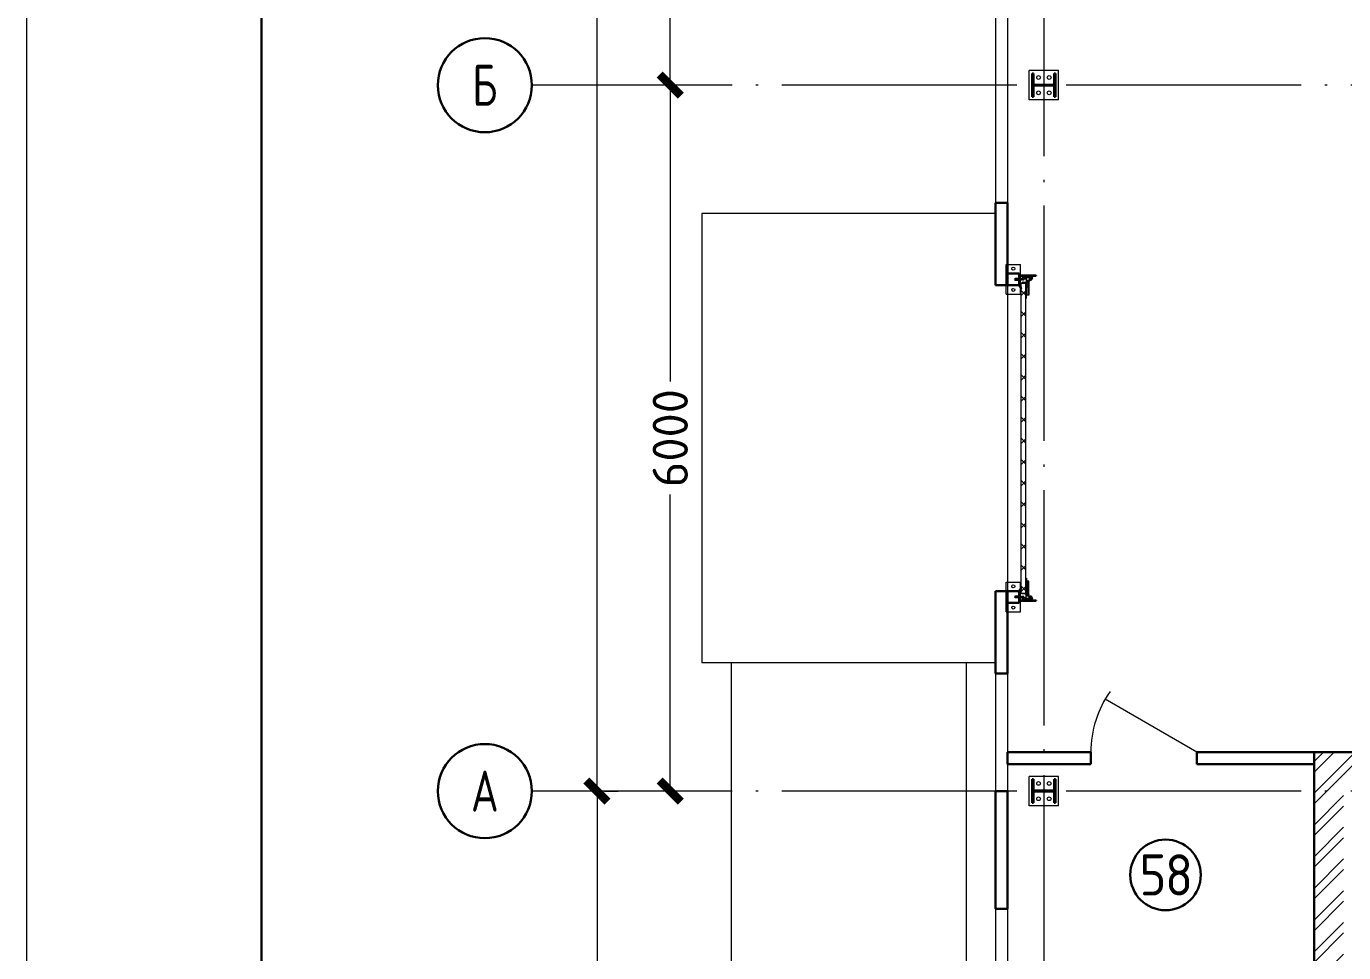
# Model space of a CAD drawing. Extents: x -965262 to 1142518, y -357520 to 71675.
# Drawn here: x -78132 to -66927, y -224525 to -216652 of the extents above; entities that cross this region are included whole.
import ezdxf

# ---------------------------------------------------------------- set-up
doc = ezdxf.new("R2010")
doc.units = 0
doc.header["$LTSCALE"] = 10
doc.linetypes.add('DOTE', pattern=[2.42, 2, -0.2, 0.02, -0.2])
doc.layers.get('0').update_dxf_attribs({"linetype": 'CONTINUOUS', "lineweight": 30})
doc.layers.get('Defpoints').update_dxf_attribs({"linetype": 'CONTINUOUS'})
doc.layers.add('DOTE', color=7, linetype='DOTE', lineweight=9)
doc.styles.add('GOST 2.304', font='isocpeur.ttf', dxfattribs={"width": 0.75, "height": 250})
doc.styles.add('GOST-2.304_Type-B', font='isocpeur.ttf', dxfattribs={"width": 0.9})
doc.styles.get("Standard").update_dxf_attribs({"font": 'isocpeur.ttf', "height": 300})
doc.dimstyles.get("Standard").update_dxf_attribs({"dimscale": 100, "dimtxt": 300, "dimasz": 1.8, "dimexe": 1.8, "dimexo": 0.625, "dimgap": 0.9, "dimtad": 0, "dimdec": 0, "dimzin": 0, "dimdsep": 46, "dimtxsty": 'Standard', "dimblk": 'ARCHTICK', "dimcen": 0.9, "dimclrd": 256, "dimclre": 256, "dimclrt": 256, "dimadec": 0, "dimazin": 0, "dimtfac": 1, "dimtdec": 0, "dimtofl": 0, "dimtmove": 0, "dimatfit": 3, "dimfxl": 1, "dimtolj": 1, "dimtzin": 0, "dimlwd": 15, "dimlwe": 15, "dimarcsym": 0})

# ---------------------------------------------------------------- blocks, each defined once
blk = doc.blocks.new('EC3')
at = {"lineweight": 15}
for p, q in [((67649, 6194), (67649, 4528)), ((68449, 6194), (67649, 6194)), ((68449, 6194), (68449, 4528)), ((68449, 4528), (67649, 4528))]:
    blk.add_line(p, q, dxfattribs=at)
for p, q in [((68382, 5694), (67715, 5694)), ((67715, 5694), (67715, 5028)), ((68382, 5694), (68382, 5028)), ((68382, 5028), (67715, 5028))]:
    blk.add_line(p, q)
for centre in [(68049, 5961), (68049, 4761)]:
    blk.add_circle(centre, 86.7, dxfattribs=at)
blk = doc.blocks.new('MC2')
at = {"lineweight": 15}
for p, q in [((68127, 41566), (68127, 39900)), ((69794, 41566), (68127, 41566)), ((69794, 41566), (69794, 39900)), ((69794, 39900), (68127, 39900))]:
    blk.add_line(p, q, dxfattribs=at)
for p, q in [((69627, 41400), (68294, 41400)), ((68294, 41400), (68294, 41320)), ((68934, 41320), (68294, 41320)), ((68934, 41320), (68934, 40146)), ((69627, 41320), (68987, 41320)), ((68987, 41320), (68987, 40146)), ((69627, 41400), (69627, 41320)), ((68934, 40146), (68294, 40146)), ((68294, 40146), (68294, 40066)), ((69627, 40066), (68294, 40066)), ((69627, 40146), (68987, 40146)), ((69627, 40146), (69627, 40066))]:
    blk.add_line(p, q)
for centre in [(68527, 41033), (69394, 41033), (68527, 40433), (69394, 40433)]:
    blk.add_circle(centre, 107, dxfattribs=at)
blk = doc.blocks.new('anchor.bolt')
for p, q in [((-0.07, 0), (-0.07, -0.72)), ((0.07, 0), (0.07, -0.06)), ((-0.1, -0.04), (-0.07, -0.03)), ((-0.1, -0.04), (0.09, -0.06)), ((0.07, -0.07), (-0.1, -0.04)), ((-0.1, -0.11), (-0.07, -0.1)), ((-0.1, -0.11), (0.09, -0.13)), ((0.07, -0.14), (-0.1, -0.11)), ((-0.1, -0.18), (-0.07, -0.17)), ((-0.1, -0.18), (0.09, -0.2)), ((0.07, -0.21), (-0.1, -0.18)), ((-0.1, -0.25), (-0.07, -0.24)), ((-0.1, -0.25), (0.09, -0.27)), ((0.07, -0.28), (-0.1, -0.25)), ((-0.1, -0.32), (-0.07, -0.31)), ((-0.1, -0.32), (0.09, -0.34)), ((0.07, -0.35), (-0.1, -0.32)), ((-0.1, -0.39), (-0.07, -0.38)), ((-0.1, -0.39), (0.09, -0.41)), ((0.07, -0.42), (-0.1, -0.39)), ((-0.1, -0.46), (-0.07, -0.45)), ((-0.1, -0.46), (0.09, -0.48)), ((0.07, -0.49), (-0.1, -0.46)), ((-0.1, -0.53), (-0.07, -0.52)), ((-0.1, -0.53), (0.09, -0.55)), ((0.07, -0.56), (-0.1, -0.53)), ((-0.09, -0.6), (-0.07, -0.59)), ((-0.09, -0.6), (0.09, -0.62)), ((0.07, -0.63), (-0.09, -0.6)), ((-0.07, -0.72), (0, -0.8)), ((-0.04, -0.62), (-0.06, -0.63)), ((-0.06, -0.64), (-0.06, -0.63)), ((-0.06, -0.73), (-0.06, -0.64)), ((0, -0.79), (-0.06, -0.73)), ((-0.01, -0.63), (-0.04, -0.62)), ((-0.03, -0.63), (0, -0.79)), ((-0.03, -0.63), (0.01, -0.78)), ((-0.02, -0.63), (0.01, -0.77)), ((-0.01, -0.63), (0.02, -0.76)), ((0.03, -0.69), (-0.01, -0.63)), ((0, -0.64), (0.03, -0.75)), ((0, -0.8), (0.07, -0.72)), ((0, -0.79), (0.03, -0.74)), ((0.01, -0.66), (0.03, -0.74)), ((0.03, -0.74), (0.03, -0.69)), ((0.07, -0.06), (0.09, -0.06)), ((0.09, -0.06), (0.07, -0.07)), ((0.07, -0.07), (0.07, -0.13)), ((0.07, -0.13), (0.09, -0.13)), ((0.09, -0.13), (0.07, -0.14)), ((0.07, -0.14), (0.07, -0.2)), ((0.07, -0.2), (0.09, -0.2)), ((0.09, -0.2), (0.07, -0.21)), ((0.07, -0.21), (0.07, -0.27)), ((0.07, -0.27), (0.09, -0.27)), ((0.09, -0.27), (0.07, -0.28)), ((0.07, -0.28), (0.07, -0.34)), ((0.07, -0.33), (0.09, -0.34)), ((0.09, -0.34), (0.07, -0.35)), ((0.07, -0.35), (0.07, -0.41)), ((0.07, -0.4), (0.09, -0.41)), ((0.09, -0.41), (0.07, -0.42)), ((0.07, -0.42), (0.07, -0.48)), ((0.07, -0.47), (0.09, -0.48)), ((0.09, -0.48), (0.07, -0.49)), ((0.07, -0.49), (0.07, -0.55)), ((0.07, -0.55), (0.09, -0.55)), ((0.09, -0.55), (0.07, -0.56)), ((0.07, -0.56), (0.07, -0.62)), ((0.09, -0.62), (0.07, -0.63)), ((0.07, -0.62), (0.09, -0.62)), ((0.07, -0.63), (0.07, -0.72))]:
    blk.add_line(p, q)
blk.add_arc((0.16, -0.64), 0.222, 187.9982, 219.836)
blk = doc.blocks.new('Крепеж_ворот')
at = {"lineweight": 15}
h = blk.add_hatch(dxfattribs=at)
h.set_pattern_fill('ANSI31', color=256, scale=2, angle=180)
h.set_pattern_definition([(225, (746089.599, 74802.7244), (4.49013, -4.49013), [])])
h.paths.add_polyline_path([(746087, 74804), (746087, 74802), (746091, 74802), (746094, 74802), (746094, 74804)], flags=17)
h.paths.add_polyline_path([(746116, 74802, 0.165118), (746120, 74803), (746124, 74806, -0.301689), (746131, 74807), (746135, 74805, 0.130081), (746138, 74804), (746142, 74804), (746142, 74806), (746138, 74806, -0.130081), (746136, 74807), (746133, 74809, 0.301689), (746123, 74808), (746118, 74805, -0.165112), (746116, 74804), (746064, 74804, -0.414223), (746061, 74807), (746061, 74868), (746059, 74868), (746059, 74869), (746059, 74870), (746059, 74870), (746059, 74871), (746059, 74872), (746059, 74872), (746059, 74873), (746059, 74874), (746059, 74875), (746059, 74876), (746059, 74876), (746059, 74877), (746059, 74877), (746059, 74878), (746059, 74879), (746059, 74879), (746061, 74879), (746061, 74945), (746058, 74945), (746058, 74807, 0.41422), (746064, 74802)])
h = blk.add_hatch(dxfattribs=at)
h.set_pattern_fill('ANSI31', color=256, scale=2, angle=90)
h.set_pattern_definition([(135, (736343.8085, 75928.334), (-4.490128, -4.490128), [])])
edge = h.paths.add_edge_path()
edge.add_ellipse((746065, 74838), major_axis=(-1.67, 1.67), ratio=1, start_angle=45, end_angle=135, ccw=False)
edge.add_line((746063, 74838), (746063, 74868))
edge.add_line((746063, 74868), (746061, 74868))
edge.add_line((746061, 74868), (746061, 74838))
edge.add_ellipse((746065, 74838), major_axis=(-2.89, 2.89), ratio=1, start_angle=45, end_angle=135)
edge.add_line((746065, 74834), (746097, 74834))
edge.add_line((746097, 74834), (746097, 74836))
edge.add_line((746097, 74836), (746065, 74836))
edge = h.paths.add_edge_path()
edge.add_ellipse((746065, 74890), major_axis=(2.89, 2.89), ratio=1, start_angle=106, end_angle=135)
edge.add_line((746061, 74890), (746061, 74879))
edge.add_line((746061, 74879), (746063, 74879))
edge.add_line((746063, 74879), (746063, 74890))
edge.add_ellipse((746065, 74890), major_axis=(-1.67, 1.67), ratio=1, start_angle=16, end_angle=45, ccw=False)
edge.add_line((746063, 74891), (746070, 74904))
edge.add_ellipse((746079, 74899), major_axis=(7.45, 7.45), ratio=1, start_angle=-3, end_angle=106, ccw=False)
edge.add_line((746087, 74906), (746097, 74894))
edge.add_line((746097, 74894), (746099, 74895))
edge.add_line((746099, 74895), (746088, 74907))
edge.add_ellipse((746079, 74899), major_axis=(8.67, 8.67), ratio=1, start_angle=-3, end_angle=106)
edge.add_line((746068, 74905), (746062, 74892))
h = blk.add_hatch(color=256, dxfattribs=at)
h.dxf.hatch_style = 1
h.paths.add_polyline_path([(746146, 74809), (746143, 74810, 0.10613), (746142, 74810), (746136, 74809, -0.181324), (746135, 74810, 0.335683), (746120, 74809, -0.119126), (746119, 74809, 0.371631), (746118, 74808), (746118, 74808, 0.451909), (746119, 74807, 0.124341), (746121, 74808, -0.343618), (746134, 74808, 0.181324), (746137, 74808), (746143, 74808, -0.110452), (746143, 74808), (746147, 74807, -0.710497), (746147, 74805), (746143, 74804), (746136, 74804, -0.178994), (746133, 74805, 0.369834), (746130, 74805, -0.178993), (746127, 74804), (746122, 74804, 0.120709), (746122, 74804), (746120, 74803, -0.017147), (746119, 74802, 0.538795), (746120, 74802), (746127, 74802, 0.207608), (746131, 74804, -0.433918), (746132, 74804, 0.207608), (746135, 74802), (746143, 74802, 0.079707), (746143, 74802), (746148, 74804, 0.461502), (746149, 74807, -0.250825), (746149, 74808, -0.128039), (746173, 74816, 0.416657), (746174, 74816), (746174, 74817, 0.409849), (746173, 74817, 0.127248)])
for p, q in [((746058, 74807), (746058, 74945)), ((746058, 74945), (746061, 74945)), ((746059, 74879), (746063, 74879)), ((746059, 74868), (746059, 74879)), ((746059, 74868), (746063, 74868)), ((746061, 74879), (746061, 74945)), ((746061, 74879), (746061, 74890)), ((746061, 74807), (746061, 74868)), ((746061, 74838), (746061, 74868)), ((746068, 74905), (746062, 74892)), ((746070, 74904), (746063, 74891)), ((746063, 74838), (746063, 74890)), ((746064, 74883), (746063, 74883)), ((746064, 74865), (746063, 74865)), ((746064, 74883), (746064, 74874)), ((746067, 74880), (746064, 74883)), ((746064, 74875), (746064, 74873)), ((746064, 74874), (746064, 74865)), ((746067, 74868), (746064, 74865)), ((746067, 74880), (746067, 74875)), ((746067, 74873), (746067, 74868)), ((746087, 74906), (746097, 74894)), ((746088, 74907), (746099, 74895)), ((746097, 74894), (746099, 74895)), ((746064, 74804), (746116, 74804)), ((746064, 74802), (746116, 74802)), ((746097, 74836), (746065, 74836)), ((746097, 74834), (746065, 74834)), ((746079, 74806), (746102, 74806)), ((746079, 74806), (746079, 74804)), ((746079, 74804), (746102, 74804)), ((746082, 74814), (746081, 74813)), ((746081, 74813), (746081, 74806)), ((746099, 74814), (746082, 74814)), ((746086, 74813), (746086, 74806)), ((746095, 74813), (746095, 74806)), ((746097, 74834), (746097, 74836)), ((746099, 74814), (746100, 74813)), ((746100, 74813), (746100, 74806)), ((746102, 74806), (746102, 74804)), ((746118, 74805), (746123, 74808)), ((746120, 74803), (746124, 74806)), ((746135, 74805), (746131, 74807)), ((746136, 74807), (746133, 74809)), ((746142, 74806), (746138, 74806)), ((746138, 74804), (746142, 74804)), ((746142, 74806), (746142, 74804)), ((746142, 74804), (746142, 74806)), ((746143, 74804), (746147, 74805)), ((746143, 74802), (746148, 74804)), ((746174, 74817), (746174, 74816))]:
    blk.add_line(p, q)
for p, q in [((746061, 74879), (746061, 74881)), ((746061, 74834), (746061, 74868)), ((746063, 74883), (746063, 74874)), ((746063, 74874), (746063, 74865)), ((746073, 74842), (746073, 74905)), ((746073, 74896), (746077, 74892)), ((746073, 74851), (746077, 74855)), ((746074, 74886), (746074, 74861)), ((746074, 74880), (746076, 74880)), ((746074, 74867), (746076, 74867)), ((746076, 74886), (746076, 74883)), ((746076, 74883), (746076, 74886)), ((746076, 74886), (746077, 74886)), ((746076, 74864), (746076, 74883)), ((746077, 74873), (746076, 74880)), ((746076, 74880), (746076, 74867)), ((746077, 74873), (746076, 74867)), ((746076, 74864), (746076, 74861)), ((746076, 74864), (746076, 74861)), ((746076, 74861), (746077, 74861)), ((746077, 74886), (746077, 74892)), ((746077, 74861), (746077, 74855)), ((746081, 74898), (746081, 74886)), ((746081, 74849), (746081, 74861)), ((746087, 74898), (746082, 74898)), ((746082, 74886), (746087, 74886)), ((746082, 74861), (746087, 74861)), ((746087, 74899), (746087, 74898)), ((746087, 74886), (746087, 74898)), ((746087, 74886), (746098, 74886)), ((746087, 74849), (746087, 74861)), ((746087, 74861), (746098, 74861)), ((746099, 74885), (746099, 74883)), ((746099, 74883), (746099, 74864)), ((746099, 74882), (746100, 74882)), ((746099, 74865), (746100, 74865)), ((746099, 74862), (746099, 74864)), ((746100, 74861), (746100, 74886)), ((746100, 74886), (746110, 74886)), ((746100, 74861), (746110, 74861)), ((746110, 74861), (746110, 74886)), ((746110, 74881), (746225, 74881)), ((746110, 74865), (746212, 74865)), ((746114, 74877), (746225, 74877)), ((746250, 74859), (746250, 74863)), ((746087, 74849), (746082, 74849)), ((746087, 74847), (746087, 74849))]:
    blk.add_line(p, q, dxfattribs=at)
at = {"lineweight": 15, "ltscale": 0.5}
for p, q in [((746076, 74886), (746074, 74886)), ((746076, 74861), (746074, 74861))]:
    blk.add_line(p, q, dxfattribs=at)
at = {"lineweight": 15, "extrusion": (-1.7375e-14, 1, 0)}
for p, q in [((746113, 74884), (746225, 74884)), ((746113, 74863), (746113, 74884)), ((746113, 74863), (746136, 74863)), ((746117, 74857), (746117, 74829)), ((746121, 74857), (746121, 74829)), ((746123, 74863), (746123, 74863)), ((746250, 74863), (746123, 74863)), ((746250, 74859), (746123, 74859)), ((746136, 74882), (746157, 74882)), ((746136, 74863), (746136, 74882)), ((746157, 74882), (746157, 74863)), ((746157, 74863), (746212, 74863)), ((746117, 74826), (746119, 74823)), ((746119, 74823), (746123, 74825)), ((746123, 74825), (746121, 74828)), ((746124, 74840), (746124, 74849))]:
    blk.add_line(p, q, dxfattribs=at)
at = {"lineweight": 15, "ltscale": 0.5, "extrusion": (-1.7375e-14, 1, 0)}
for p, q in [((746113, 74880), (746225, 74880)), ((746136, 74866), (746113, 74866)), ((746115, 74871), (746120, 74871)), ((746121, 74857), (746117, 74857)), ((746117, 74852), (746117, 74854)), ((746120, 74839), (746120, 74850)), ((746123, 74869), (746123, 74863)), ((746123, 74863), (746123, 74859)), ((746140, 74863), (746140, 74859)), ((746153, 74863), (746153, 74859)), ((746212, 74866), (746157, 74866)), ((746173, 74863), (746173, 74859)), ((746121, 74840), (746117, 74840)), ((746117, 74837), (746117, 74835)), ((746121, 74829), (746117, 74829)), ((746124, 74848), (746120, 74848)), ((746124, 74841), (746120, 74841))]:
    blk.add_line(p, q, dxfattribs=at)
at = {"lineweight": 15, "extrusion": (-2.77556e-16, -1, 0)}
for p, q in [((746225, 74866), (746114, 74866)), ((746128, 74866), (746128, 74863)), ((746138, 74866), (746138, 74863)), ((746164, 74866), (746164, 74863)), ((746174, 74866), (746174, 74863)), ((746201, 74866), (746201, 74863)), ((746210, 74866), (746210, 74863)), ((746225, 74884), (746225, 74863))]:
    blk.add_line(p, q, dxfattribs=at)
at = {"extrusion": (-1, -4.26669e-14, 0)}
for p, q in [((746118, 74808), (746118, 74808)), ((746136, 74809), (746142, 74810)), ((746143, 74808), (746137, 74808)), ((746143, 74810), (746146, 74809)), ((746147, 74807), (746143, 74808))]:
    blk.add_line(p, q, dxfattribs=at)
at = {"extrusion": (-1, -4.2422e-14, 1.22461e-16)}
for p, q in [((746119, 74803), (746122, 74804)), ((746127, 74802), (746120, 74802)), ((746122, 74804), (746127, 74804)), ((746143, 74802), (746135, 74802)), ((746136, 74804), (746143, 74804))]:
    blk.add_line(p, q, dxfattribs=at)
at = {"lineweight": 15}
for centre, radius, start, end in [((746079, 74899), 8.28, 0, 136.0097), ((746077, 74883), 0.956, 180, 270), ((746077, 74883), 0.75, 180, 270), ((746077, 74864), 0.956, 90, 180), ((746077, 74864), 0.75, 90, 180), ((746076, 74892), 0.375, 0, 45), ((746076, 74855), 0.375, 315, 0), ((746082, 74898), 0.375, 91, 180), ((746082, 74886), 0.75, 180, 270), ((746082, 74861), 0.75, 90, 180), ((746082, 74849), 0.375, 180, 269), ((746098, 74885), 0.375, 0, 90), ((746098, 74862), 0.375, 270, 0), ((746123, 74857), 5.92, 90, 180), ((746123, 74857), 1.87, 90, 180), ((746129, 74855), 8.15, 194.9986, 233.9214), ((746079, 74847), 8.28, 223.9903, 0), ((746123, 74829), 5.92, 180, 199.6464), ((746129, 74833), 8.15, 126.0786, 165.0014), ((746123, 74829), 1.87, 180, 185.5313)]:
    blk.add_arc(centre, radius, start, end, dxfattribs=at)
at = {"lineweight": 15, "ltscale": 0.5}
for centre, radius, start, end in [((746119, 74852), 2.25, 195, 270), ((746119, 74850), 0.375, 0, 90), ((746119, 74836), 2.25, 90, 165), ((746119, 74839), 0.375, 270, 0)]:
    blk.add_arc(centre, radius, start, end, dxfattribs=at)
for centre, radius, start, end in [((746064, 74807), 5.62, 180, 270), ((746064, 74807), 3.11, 180, 270), ((746082, 74804), 10.4, 68.2753, 87.8782), ((746091, 74798), 16.2, 73.306, 107.292), ((746099, 74804), 10.4, 92.1218, 111.7247), ((746116, 74807), 3.11, 270, 307.5043), ((746116, 74807), 5.62, 270, 307.5043), ((746119, 74808), 0.586, 91.7247, 173.2711), ((746119, 74807), 0.586, 173.2711, 270.547), ((746118, 74812), 3.52, 271.7247, 298.8983), ((746118, 74812), 5.21, 270.547, 298.8983), ((746128, 74799), 12.4, 54.8903, 129.1143), ((746128, 74799), 10.7, 54.8903, 130.7448), ((746128, 74801), 8.97, 60.3534, 127.5043), ((746128, 74801), 8.97, 60.3534, 127.5043), ((746128, 74801), 8.97, 60.3534, 127.5043), ((746128, 74801), 6.46, 60.3534, 127.5043), ((746136, 74811), 3.54, 234.8903, 276), ((746136, 74811), 1.86, 234.8903, 276), ((746138, 74810), 5.62, 240.3534, 270), ((746138, 74810), 3.11, 240.3534, 270), ((746143, 74810), 0.292, 71.7675, 96), ((746143, 74808), 0.292, 70.7873, 96), ((746176, 74761), 56.8, 93.2805, 122.2878), ((746147, 74806), 0.562, 289.2127, 70.7873), ((746147, 74806), 2.25, 288.2291, 27.3228), ((746176, 74765), 50.3, 93.6593, 122.8448), ((746150, 74807), 0.586, 151, 207.3228), ((746173, 74817), 0.6, 4.1357, 93.2805), ((746173, 74816), 0.6, 273.6593, 4.1357)]:
    blk.add_arc(centre, radius, start, end)
at = {"extrusion": (-1.22461e-16, -5.20252e-30, -1)}
for centre, radius, start, end in [((-746120, 74802), 0.187, 270, 62.4687), ((-746122, 74803), 0.586, 62.4687, 90), ((-746127, 74809), 4.69, 229.4077, 270), ((-746127, 74807), 4.69, 223.0863, 270), ((-746131, 74803), 2.32, 49.4077, 130.5923), ((-746131, 74803), 0.637, 43.0863, 136.9137), ((-746135, 74807), 4.69, 270, 316.9137), ((-746136, 74809), 4.69, 270, 310.5923), ((-746143, 74804), 0.292, 250.7873, 270), ((-746143, 74802), 0.292, 251.7709, 270)]:
    blk.add_arc(centre, radius, start, end, dxfattribs=at)
at = {"extrusion": (0, 0, -1)}
for centre, major_axis, start_param, end_param in [((746065, 74890), (2.89, 2.89), 3.926991, 4.433136), ((746065, 74890), (-1.67, 1.67), 5.497787, 6.003933), ((746079, 74899), (8.67, 8.67), 4.433136, 6.335545), ((746079, 74899), (7.45, 7.45), 4.433136, 6.335545), ((746065, 74838), (-2.89, 2.89), 3.926991, 5.497787), ((746065, 74838), (-1.67, 1.67), 3.926991, 5.497787)]:
    blk.add_ellipse(centre, major_axis=major_axis, ratio=1, start_param=start_param, end_param=end_param, dxfattribs=at)
for points in [[(746067, 74875), (746066, 74875), (746064, 74875)], [(746064, 74873), (746066, 74873), (746067, 74873)]]:
    blk.add_rational_spline(points, [1, 1.01284142743, 1], degree=2)
at = {"lineweight": 15, "ltscale": 0.5}
for points, knots in [([(746115, 74871), (746115, 74871), (746114, 74871), (746114, 74871), (746114, 74872), (746113, 74872), (746113, 74872), (746113, 74873), (746113, 74873), (746113, 74873)], [0.37141352, 0.37141352, 0.37141352, 0.37141352, 0.39402571, 0.39402571, 0.41663789, 0.41663789, 0.43959523, 0.43959523, 0.46255257, 0.46255257, 0.46255257, 0.46255257]), ([(746123, 74869), (746123, 74869), (746123, 74869), (746122, 74870), (746122, 74870), (746122, 74871), (746122, 74871), (746121, 74871), (746121, 74871), (746120, 74871)], [0.28027447, 0.28027447, 0.28027447, 0.28027447, 0.30323181, 0.30323181, 0.32618916, 0.32618916, 0.34880134, 0.34880134, 0.37141352, 0.37141352, 0.37141352, 0.37141352])]:
    blk.add_open_spline(points, degree=3, knots=knots, dxfattribs=at)
at = {"lineweight": 15}
for points in [[(746117, 74827), (746117, 74827), (746117, 74826), (746117, 74826)], [(746121, 74828), (746121, 74828), (746121, 74828), (746121, 74829)]]:
    blk.add_open_spline(points, degree=3, dxfattribs=at)
at = {"xscale": -50.80000000000001, "yscale": 50.80000000000001, "zscale": 50.80000000000001}
blk.add_blockref('anchor.bolt', (746091, 74804), dxfattribs=at)
blk = doc.blocks.new('_ArchTick')
at = {"color": 0, "linetype": 'ByBlock', "lineweight": 0, "const_width": 0.4}
blk.add_lwpolyline([(-0.5, -0.5), (0.5, 0.5)], dxfattribs=at)
blk = doc.blocks.new('*D1423')
at = {"lineweight": 15, "transparency": 16777216}
for p, q in [((-73278, -223152), (-73278, -228127)), ((-73216, -223152), (-73098, -223152)), ((-73278, -234152), (-73278, -229177)), ((-73341, -234152), (-73458, -234152))]:
    blk.add_line(p, q, dxfattribs=at)
at = {"layer": 'Defpoints', "color": 0, "lineweight": 15, "transparency": 16777216}
for p in [(-73278, -223152, -1451), (-73278, -234152), (-73278, -234152)]:
    blk.add_point(p, dxfattribs=at)
at = {"lineweight": 15, "transparency": 16777216, "xscale": 180, "yscale": 180, "zscale": 180}
for p, rotation in [((-73278, -223152), 90), ((-73278, -234152), 270)]:
    blk.add_blockref('_ArchTick', p, dxfattribs=dict(at, rotation=rotation))
at = {"lineweight": 15, "transparency": 16777216, "insert": (-73278, -228652), "char_height": 300, "attachment_point": 5, "rotation": 90}
blk.add_mtext('\\A1;11000', dxfattribs=at)
blk = doc.blocks.new('*D1424')
at = {"lineweight": 15, "transparency": 16777216}
for p, q in [((-72718, -217152), (-72835, -217152)), ((-72655, -217152), (-72655, -219672)), ((-72655, -223152), (-72655, -220632)), ((-72718, -223152), (-72835, -223152))]:
    blk.add_line(p, q, dxfattribs=at)
at = {"layer": 'Defpoints', "color": 0, "lineweight": 15, "transparency": 16777216}
for p in [(-72655, -217152), (-72655, -217152), (-72655, -223152)]:
    blk.add_point(p, dxfattribs=at)
at = {"lineweight": 15, "transparency": 16777216, "xscale": 180, "yscale": 180, "zscale": 180}
for p, rotation in [((-72655, -217152), 90), ((-72655, -223152), 270)]:
    blk.add_blockref('_ArchTick', p, dxfattribs=dict(at, rotation=rotation))
at = {"lineweight": 15, "transparency": 16777216, "insert": (-72655, -220152), "char_height": 300, "attachment_point": 5, "rotation": 90}
blk.add_mtext('\\A1;6000', dxfattribs=at)
blk = doc.blocks.new('*D1425')
at = {"lineweight": 15, "transparency": 16777216}
for p, q in [((-72718, -211152), (-72835, -211152)), ((-72655, -211152), (-72655, -213672)), ((-72655, -217152), (-72655, -214632)), ((-72718, -217152), (-72835, -217152))]:
    blk.add_line(p, q, dxfattribs=at)
at = {"layer": 'Defpoints', "color": 0, "lineweight": 15, "transparency": 16777216}
for p in [(-72655, -211152), (-72655, -211152), (-72655, -217152, 1451)]:
    blk.add_point(p, dxfattribs=at)
at = {"lineweight": 15, "transparency": 16777216, "xscale": 180, "yscale": 180, "zscale": 180}
for p, rotation in [((-72655, -211152), 90), ((-72655, -217152), 270)]:
    blk.add_blockref('_ArchTick', p, dxfattribs=dict(at, rotation=rotation))
at = {"lineweight": 15, "transparency": 16777216, "insert": (-72655, -214152), "char_height": 300, "attachment_point": 5, "rotation": 90}
blk.add_mtext('\\A1;6000', dxfattribs=at)
blk = doc.blocks.new('*D1430')
at = {"lineweight": 15, "transparency": 16777216}
for p, q in [((-73341, -199152), (-73458, -199152)), ((-73278, -199152), (-73278, -210552)), ((-73278, -223152), (-73278, -211752)), ((-73341, -223152), (-73458, -223152))]:
    blk.add_line(p, q, dxfattribs=at)
at = {"layer": 'Defpoints', "color": 0, "lineweight": 15, "transparency": 16777216}
for p in [(-73278, -199152), (-73278, -199152), (-73278, -223152)]:
    blk.add_point(p, dxfattribs=at)
at = {"lineweight": 15, "transparency": 16777216, "xscale": 180, "yscale": 180, "zscale": 180}
for p, rotation in [((-73278, -199152), 90), ((-73278, -223152), 270)]:
    blk.add_blockref('_ArchTick', p, dxfattribs=dict(at, rotation=rotation))
at = {"lineweight": 15, "transparency": 16777216, "insert": (-73278, -211152), "char_height": 300, "attachment_point": 5, "rotation": 90}
blk.add_mtext('\\A1;24000', dxfattribs=at)

msp = doc.modelspace()

# ---------------------------------------------------------------- hatches: boundary and pattern name
at = {"lineweight": 15}
h = msp.add_hatch(dxfattribs=at)
h.set_pattern_fill('ANSI37', scale=40)
h.set_pattern_definition([(45, (-223751.05, 711975.21), (-89.802561, 89.802561), []), (135, (-223751.05, 711975.21), (-89.802561, -89.802561), [])])
h.paths.add_polyline_path([(-69631.5, -221468.5), (-69631.5, -218835.8), (-69671.5, -218835.8), (-69671.5, -221468.5)])
h = msp.add_hatch(dxfattribs=at)
h.set_pattern_fill('ANSI32', scale=20, style=0)
h.set_pattern_definition([(45, (-488505.78, -304776.27), (-134.70384, 134.70384), []), (45, (-488415.98, -304776.27), (-134.70384, 134.70384), [])])
h.paths.add_polyline_path([(-66377.4, -222822.1), (-66677.4, -222822.1), (-66677.4, -223052.1), (-66377.4, -223052.1)])
h.paths.add_polyline_path([(-63677.4, -222822.1), (-63977.4, -222822.1), (-63977.4, -223052.1), (-63677.4, -223052.1)])
h.paths.add_polyline_path([(-66377.4, -226202.1), (-66677.4, -226202.1), (-66677.4, -226452.1), (-66377.4, -226452.1)])
h.paths.add_polyline_path([(-63677.4, -226202.1), (-63977.4, -226202.1), (-63977.4, -226452.1), (-63677.4, -226452.1)])
h.paths.add_polyline_path([(-63127.5, -233952), (-63377.5, -233952), (-63377.5, -234027.1), (-63352.4, -234027.1), (-63352.4, -234277.1), (-63377.5, -234277.1), (-63377.5, -234462.1), (-63127.5, -234462.1)])
h.paths.add_polyline_path([(-60057.4, -233952), (-60307.4, -233952), (-60307.4, -234462.1), (-60057.4, -234462.1)])
h.paths.add_polyline_path([(-66927.4, -226452.1), (-66677.4, -226452.1), (-66677.4, -226202.1), (-66927.4, -226202.1), (-66927.4, -223052.1), (-66677.4, -223052.1), (-66677.4, -222822.1), (-67177.4, -222822.1), (-67177.4, -222922.1), (-67177.4, -232477.1), (-67177.4, -234462.1), (-66927.4, -234462.1), (-66927.4, -230702.1)])
h.paths.add_polyline_path([(-63377.3, -230952.2), (-63377.3, -226452.1), (-63677.4, -226452.1), (-63677.4, -226202.1), (-63377.5, -226202.1), (-63377.4, -223052.1), (-63677.4, -223052.1), (-63677.4, -222822.1), (-63127.5, -222822.1), (-63127.5, -230702.1), (-60057.4, -230702), (-60057.4, -230952.2), (-63377.3, -230952.3)])
h.paths.add_polyline_path([(-60057.4, -231552), (-60307.4, -231552), (-60307.4, -230952), (-60057.4, -230952)])
h.paths.add_polyline_path([(-63127.5, -231552), (-63377.3, -231552), (-63377.3, -230952.2), (-63127.5, -230952.2)])

# ---------------------------------------------------------------- linework, layer by layer
at = {"color": 7, "lineweight": 15}
for p, q in [((-69887.4, -216152.1, -1451.3), (-69887.4, -218152.1, -1451.3)), ((-69787.4, -216152.1, -1451.3), (-69787.4, -218152.1, -1451.3)), ((-69671.5, -221468.5, -1451.3), (-69671.5, -218835.8, -1451.3)), ((-69671.5, -218835.8, -1451.3), (-69631.5, -218835.8, -1451.3)), ((-69631.5, -221468.5, -1451.3), (-69631.5, -218835.8, -1451.3)), ((-69671.5, -221468.5, -1451.3), (-69631.5, -221468.5, -1451.3)), ((-69887.4, -222152.1, -1451.3), (-69887.4, -223152.1, -4711.1)), ((-69787.4, -222152.1, -1451.3), (-69787.4, -223152.1, -1451.3)), ((-68177.4, -222822.1, -1451.3), (-68956.8, -222372.1, -1451.3)), ((-69887.4, -224152.1, -1451.3), (-69887.4, -225152.1, -4711.1)), ((-69787.4, -224152.1, -1451.3), (-69787.4, -225152.1, -4711.1))]:
    msp.add_line(p, q, dxfattribs=at)
at = {"color": 7, "ltscale": 200}
for p, q in [((-69887.4, -218152.1, -1451.3), (-69887.4, -218851.9, -1451.3)), ((-69787.4, -218152.1, -1451.3), (-69787.4, -218851.9, -1451.3)), ((-69887.4, -221452.1, -1451.3), (-69887.4, -222152.1, -1451.3)), ((-69787.4, -221452.1, -1451.3), (-69787.4, -222152.1, -1451.3)), ((-69787.4, -222822.1, -1451.3), (-69077.4, -222822.1, -1451.3)), ((-69787.4, -222822.1, -1451.3), (-69077.4, -222822.1, -1451.3)), ((-69787.4, -222822.1, -1451.3), (-69787.4, -222922.1, -1451.3)), ((-68177.4, -222822.1, -1451.3), (-67177.4, -222822.1, -1451.3)), ((-68177.4, -222822.1, -1451.3), (-67177.4, -222822.1, -1451.3)), ((-67177.4, -232477.1, -1451.3), (-67177.4, -222822.1, -1451.3)), ((-67177.4, -222822.1, -1451.3), (-67177.4, -222922.1, -1451.3)), ((-66377.4, -222822.1, -1451.3), (-67177.4, -222822.1, -1451.3)), ((-69787.4, -222922.1, -1451.3), (-69077.4, -222922.1, -1451.3)), ((-69787.4, -222922.1, -1451.3), (-69077.4, -222922.1, -1451.3)), ((-68177.4, -222922.1, -1451.3), (-67177.4, -222922.1, -1451.3)), ((-68177.4, -222922.1, -1451.3), (-67177.4, -222922.1, -1451.3)), ((-69887.4, -223152.1, -1451.3), (-69887.4, -224152.1, -1451.3)), ((-69787.4, -223152.1, -1451.3), (-69787.4, -224152.1, -1451.3))]:
    msp.add_line(p, q, dxfattribs=at)
at = {"color": 7}
for p, q in [((-69887.4, -218152.1, -4711.1), (-69787.4, -218152.1, -4711.1)), ((-69887.4, -222152.1, -1451.3), (-69787.4, -222152.1, -1451.3)), ((-69077.4, -222822.1, -1451.3), (-69077.4, -222922.1, -1451.3)), ((-68177.4, -222822.1, -1451.3), (-68177.4, -222922.1, -1451.3)), ((-69887.4, -223152.1, -1451.3), (-69787.4, -223152.1, -1451.3)), ((-69887.4, -224152.1, -4711.1), (-69787.4, -224152.1, -4711.1))]:
    msp.add_line(p, q, dxfattribs=at)
at = {"color": 7, "lineweight": 15, "ltscale": 200}
for p, q in [((-69887.4, -218241.7, -1451.3), (-72387.4, -218241.7, -1451.3)), ((-72387.4, -218241.7, -1451.3), (-72387.4, -222062.1, -1451.3)), ((-69887.4, -222062.1, -1451.3), (-72387.4, -222062.1, -1451.3)), ((-72137.4, -222062.1, -1451.3), (-72137.4, -234562.1, -1451.3)), ((-70137.4, -222062.1, -1451.3), (-70137.4, -234562.1, -1451.3))]:
    msp.add_line(p, q, dxfattribs=at)
at = {"color": 7, "ltscale": 100}
for p, q in [((-69887.4, -218852.1, -1451.3), (-69787.4, -218852.1, -1451.3)), ((-69887.4, -221452.1, -1451.3), (-69787.4, -221452.1, -1451.3))]:
    msp.add_line(p, q, dxfattribs=at)
at = {"color": 7, "lineweight": 15, "ltscale": 100}
msp.add_line((-69787.4, -218852.1, -1451.3), (-69787.4, -221452.1, -1451.3), dxfattribs=at)
at = {"lineweight": 15, "elevation": -3259.8}
msp.add_lwpolyline([(40767.6, -240087.8), (40767.6, -155987.8), (-78132.4, -155987.8), (-78132.4, -240087.8)], close=True, dxfattribs=at)
at = {"elevation": -3259.8}
msp.add_lwpolyline([(40267.6, -239587.8), (40267.6, -156487.8), (-76132.4, -156487.8), (-76132.4, -239587.8)], close=True, dxfattribs=at)
at = {"color": 7}
msp.add_circle((-68442.4, -223864.3, -7970.9), 300, dxfattribs=at)
at = {"color": 7, "lineweight": 15}
msp.add_arc((-68177.4, -222822.1, -1451.3), 900, 145, 180, dxfattribs=at)
at = {"color": 7}
for points in [[(-69616.3, -218775.9, -4720.3), (-69616.3, -218777.7, -4720.3), (-69616.3, -218779, -4720.3)], [(-69613.9, -218779, -4720.3), (-69613.9, -218777.7, -4720.3), (-69613.9, -218775.9, -4720.3)], [(-69616.3, -221528.3, -7970.9), (-69616.3, -221526.5, -7970.9), (-69616.3, -221525.2, -7970.9)], [(-69616.3, -221528.3, -7970.9), (-69616.3, -221526.5, -7970.9), (-69616.3, -221525.2, -7970.9)], [(-69616.3, -221528.3, -7970.9), (-69616.3, -221526.5, -7970.9), (-69616.3, -221525.2, -7970.9)], [(-69616.3, -221528.3, -7970.9), (-69616.3, -221526.5, -7970.9), (-69616.3, -221525.2, -7970.9)], [(-69616.3, -221528.3, -7970.9), (-69616.3, -221526.5, -7970.9), (-69616.3, -221525.2, -7970.9)], [(-69616.3, -221528.3, -7970.9), (-69616.3, -221526.5, -7970.9), (-69616.3, -221525.2, -7970.9)], [(-69616.3, -221528.3, -7970.9), (-69616.3, -221526.5, -7970.9), (-69616.3, -221525.2, -7970.9)], [(-69616.3, -221528.3, -7970.9), (-69616.3, -221526.5, -7970.9), (-69616.3, -221525.2, -7970.9)], [(-69616.3, -221528.3, -7970.9), (-69616.3, -221526.5, -7970.9), (-69616.3, -221525.2, -7970.9)], [(-69616.3, -221528.3, -7970.9), (-69616.3, -221526.5, -7970.9), (-69616.3, -221525.2, -7970.9)], [(-69616.3, -221528.3, -7970.9), (-69616.3, -221526.5, -7970.9), (-69616.3, -221525.2, -7970.9)], [(-69616.3, -221528.3, -7970.9), (-69616.3, -221526.5, -7970.9), (-69616.3, -221525.2, -7970.9)], [(-69616.3, -221528.3, -7970.9), (-69616.3, -221526.5, -7970.9), (-69616.3, -221525.2, -7970.9)], [(-69616.3, -221528.3, -7970.9), (-69616.3, -221526.5, -7970.9), (-69616.3, -221525.2, -7970.9)], [(-69616.3, -221528.3, -7970.9), (-69616.3, -221526.5, -7970.9), (-69616.3, -221525.2, -7970.9)], [(-69616.3, -221528.3, -7970.9), (-69616.3, -221526.5, -7970.9), (-69616.3, -221525.2, -7970.9)], [(-69616.3, -221528.3, -7970.9), (-69616.3, -221526.5, -7970.9), (-69616.3, -221525.2, -7970.9)], [(-69616.3, -221528.3, -7970.9), (-69616.3, -221526.5, -7970.9), (-69616.3, -221525.2, -7970.9)], [(-69616.3, -221528.3, -7970.9), (-69616.3, -221526.5, -7970.9), (-69616.3, -221525.2, -7970.9)], [(-69616.3, -221528.3, -7970.9), (-69616.3, -221526.5, -7970.9), (-69616.3, -221525.2, -7970.9)], [(-69616.3, -221528.3, -7970.9), (-69616.3, -221526.5, -7970.9), (-69616.3, -221525.2, -7970.9)], [(-69616.3, -221528.3, -7970.9), (-69616.3, -221526.5, -7970.9), (-69616.3, -221525.2, -7970.9)], [(-69616.3, -221528.3, -7970.9), (-69616.3, -221526.5, -7970.9), (-69616.3, -221525.2, -7970.9)], [(-69616.3, -221528.3, -7970.9), (-69616.3, -221526.5, -7970.9), (-69616.3, -221525.2, -7970.9)], [(-69616.3, -221528.3, -7970.9), (-69616.3, -221526.5, -7970.9), (-69616.3, -221525.2, -7970.9)], [(-69616.3, -221528.3, -7970.9), (-69616.3, -221526.5, -7970.9), (-69616.3, -221525.2, -7970.9)], [(-69616.3, -221528.3, -7970.9), (-69616.3, -221526.5, -7970.9), (-69616.3, -221525.2, -7970.9)], [(-69616.3, -221528.3, -7970.9), (-69616.3, -221526.5, -7970.9), (-69616.3, -221525.2, -7970.9)], [(-69616.3, -221528.3, -7970.9), (-69616.3, -221526.5, -7970.9), (-69616.3, -221525.2, -7970.9)], [(-69616.3, -221528.3, -7970.9), (-69616.3, -221526.5, -7970.9), (-69616.3, -221525.2, -7970.9)], [(-69616.3, -221528.3, -7970.9), (-69616.3, -221526.5, -7970.9), (-69616.3, -221525.2, -7970.9)], [(-69616.3, -221528.3, -7970.9), (-69616.3, -221526.5, -7970.9), (-69616.3, -221525.2, -7970.9)], [(-69616.3, -221528.3, -7970.9), (-69616.3, -221526.5, -7970.9), (-69616.3, -221525.2, -7970.9)], [(-69616.3, -221528.3, -7970.9), (-69616.3, -221526.5, -7970.9), (-69616.3, -221525.2, -7970.9)], [(-69616.3, -221528.3, -7970.9), (-69616.3, -221526.5, -7970.9), (-69616.3, -221525.2, -7970.9)], [(-69616.3, -221528.3, -7970.9), (-69616.3, -221526.5, -7970.9), (-69616.3, -221525.2, -7970.9)], [(-69616.3, -221528.3, -7970.9), (-69616.3, -221526.5, -7970.9), (-69616.3, -221525.2, -7970.9)], [(-69616.3, -221528.3, -7970.9), (-69616.3, -221526.5, -7970.9), (-69616.3, -221525.2, -7970.9)], [(-69616.3, -221528.3, -7970.9), (-69616.3, -221526.5, -7970.9), (-69616.3, -221525.2, -7970.9)], [(-69616.3, -221528.3, -7970.9), (-69616.3, -221526.5, -7970.9), (-69616.3, -221525.2, -7970.9)], [(-69616.3, -221528.3, -7970.9), (-69616.3, -221526.5, -7970.9), (-69616.3, -221525.2, -7970.9)], [(-69616.3, -221528.3, -7970.9), (-69616.3, -221526.5, -7970.9), (-69616.3, -221525.2, -7970.9)], [(-69616.3, -221528.3, -4720.3), (-69616.3, -221526.5, -4720.3), (-69616.3, -221525.2, -4720.3)], [(-69616.3, -221528.3, -4720.3), (-69616.3, -221526.5, -4720.3), (-69616.3, -221525.2, -4720.3)], [(-69616.3, -221528.3, -4720.3), (-69616.3, -221526.5, -4720.3), (-69616.3, -221525.2, -4720.3)], [(-69616.3, -221528.3, -4720.3), (-69616.3, -221526.5, -4720.3), (-69616.3, -221525.2, -4720.3)], [(-69616.3, -221528.3, -4720.3), (-69616.3, -221526.5, -4720.3), (-69616.3, -221525.2, -4720.3)], [(-69616.3, -221528.3, -4720.3), (-69616.3, -221526.5, -4720.3), (-69616.3, -221525.2, -4720.3)], [(-69616.3, -221528.3, -4720.3), (-69616.3, -221526.5, -4720.3), (-69616.3, -221525.2, -4720.3)], [(-69616.3, -221528.3, -4720.3), (-69616.3, -221526.5, -4720.3), (-69616.3, -221525.2, -4720.3)], [(-69616.3, -221528.3, -4720.3), (-69616.3, -221526.5, -4720.3), (-69616.3, -221525.2, -4720.3)], [(-69616.3, -221528.3, -4720.3), (-69616.3, -221526.5, -4720.3), (-69616.3, -221525.2, -4720.3)], [(-69616.3, -221528.3, -4720.3), (-69616.3, -221526.5, -4720.3), (-69616.3, -221525.2, -4720.3)], [(-69616.3, -221528.3, -4720.3), (-69616.3, -221526.5, -4720.3), (-69616.3, -221525.2, -4720.3)], [(-69616.3, -221528.3, -4720.3), (-69616.3, -221526.5, -4720.3), (-69616.3, -221525.2, -4720.3)], [(-69616.3, -221528.3, -4720.3), (-69616.3, -221526.5, -4720.3), (-69616.3, -221525.2, -4720.3)], [(-69616.3, -221528.3, -4720.3), (-69616.3, -221526.5, -4720.3), (-69616.3, -221525.2, -4720.3)], [(-69616.3, -221528.3, -4720.3), (-69616.3, -221526.5, -4720.3), (-69616.3, -221525.2, -4720.3)], [(-69616.3, -221528.3, -4720.3), (-69616.3, -221526.5, -4720.3), (-69616.3, -221525.2, -4720.3)], [(-69616.3, -221528.3, -4720.3), (-69616.3, -221526.5, -4720.3), (-69616.3, -221525.2, -4720.3)], [(-69616.3, -221528.3, -4720.3), (-69616.3, -221526.5, -4720.3), (-69616.3, -221525.2, -4720.3)], [(-69616.3, -221528.3, -4720.3), (-69616.3, -221526.5, -4720.3), (-69616.3, -221525.2, -4720.3)], [(-69616.3, -221528.3, -4720.3), (-69616.3, -221526.5, -4720.3), (-69616.3, -221525.2, -4720.3)], [(-69616.3, -221528.3, -4720.3), (-69616.3, -221526.5, -4720.3), (-69616.3, -221525.2, -4720.3)], [(-69616.3, -221528.3, -4720.3), (-69616.3, -221526.5, -4720.3), (-69616.3, -221525.2, -4720.3)], [(-69616.3, -221528.3, -4720.3), (-69616.3, -221526.5, -4720.3), (-69616.3, -221525.2, -4720.3)], [(-69616.3, -221528.3, -4720.3), (-69616.3, -221526.5, -4720.3), (-69616.3, -221525.2, -4720.3)], [(-69616.3, -221528.3, -4720.3), (-69616.3, -221526.5, -4720.3), (-69616.3, -221525.2, -4720.3)], [(-69616.3, -221528.3, -4720.3), (-69616.3, -221526.5, -4720.3), (-69616.3, -221525.2, -4720.3)], [(-69616.3, -221528.3, -4720.3), (-69616.3, -221526.5, -4720.3), (-69616.3, -221525.2, -4720.3)], [(-69616.3, -221528.3, -4720.3), (-69616.3, -221526.5, -4720.3), (-69616.3, -221525.2, -4720.3)], [(-69616.3, -221528.3, -4720.3), (-69616.3, -221526.5, -4720.3), (-69616.3, -221525.2, -4720.3)], [(-69616.3, -221528.3, -4720.3), (-69616.3, -221526.5, -4720.3), (-69616.3, -221525.2, -4720.3)], [(-69616.3, -221528.3, -4720.3), (-69616.3, -221526.5, -4720.3), (-69616.3, -221525.2, -4720.3)], [(-69616.3, -221528.3, -4720.3), (-69616.3, -221526.5, -4720.3), (-69616.3, -221525.2, -4720.3)], [(-69616.3, -221528.3, -4720.3), (-69616.3, -221526.5, -4720.3), (-69616.3, -221525.2, -4720.3)], [(-69616.3, -221528.3, -4720.3), (-69616.3, -221526.5, -4720.3), (-69616.3, -221525.2, -4720.3)], [(-69616.3, -221528.3, -4720.3), (-69616.3, -221526.5, -4720.3), (-69616.3, -221525.2, -4720.3)], [(-69616.3, -221528.3, -4720.3), (-69616.3, -221526.5, -4720.3), (-69616.3, -221525.2, -4720.3)], [(-69616.3, -221528.3, -4720.3), (-69616.3, -221526.5, -4720.3), (-69616.3, -221525.2, -4720.3)], [(-69616.3, -221528.3, -4720.3), (-69616.3, -221526.5, -4720.3), (-69616.3, -221525.2, -4720.3)], [(-69616.3, -221528.3, -4720.3), (-69616.3, -221526.5, -4720.3), (-69616.3, -221525.2, -4720.3)], [(-69616.3, -221528.3, -4720.3), (-69616.3, -221526.5, -4720.3), (-69616.3, -221525.2, -4720.3)], [(-69616.3, -221528.3, -4720.3), (-69616.3, -221526.5, -4720.3), (-69616.3, -221525.2, -4720.3)], [(-69616.3, -221528.3, -4720.3), (-69616.3, -221526.5, -4720.3), (-69616.3, -221525.2, -4720.3)], [(-69613.9, -221525.2, -7970.9), (-69613.9, -221526.5, -7970.9), (-69613.9, -221528.3, -7970.9)], [(-69613.9, -221525.2, -7970.9), (-69613.9, -221526.5, -7970.9), (-69613.9, -221528.3, -7970.9)], [(-69613.9, -221525.2, -7970.9), (-69613.9, -221526.5, -7970.9), (-69613.9, -221528.3, -7970.9)], [(-69613.9, -221525.2, -7970.9), (-69613.9, -221526.5, -7970.9), (-69613.9, -221528.3, -7970.9)], [(-69613.9, -221525.2, -7970.9), (-69613.9, -221526.5, -7970.9), (-69613.9, -221528.3, -7970.9)], [(-69613.9, -221525.2, -7970.9), (-69613.9, -221526.5, -7970.9), (-69613.9, -221528.3, -7970.9)], [(-69613.9, -221525.2, -7970.9), (-69613.9, -221526.5, -7970.9), (-69613.9, -221528.3, -7970.9)], [(-69613.9, -221525.2, -7970.9), (-69613.9, -221526.5, -7970.9), (-69613.9, -221528.3, -7970.9)], [(-69613.9, -221525.2, -7970.9), (-69613.9, -221526.5, -7970.9), (-69613.9, -221528.3, -7970.9)], [(-69613.9, -221525.2, -7970.9), (-69613.9, -221526.5, -7970.9), (-69613.9, -221528.3, -7970.9)], [(-69613.9, -221525.2, -7970.9), (-69613.9, -221526.5, -7970.9), (-69613.9, -221528.3, -7970.9)], [(-69613.9, -221525.2, -7970.9), (-69613.9, -221526.5, -7970.9), (-69613.9, -221528.3, -7970.9)], [(-69613.9, -221525.2, -7970.9), (-69613.9, -221526.5, -7970.9), (-69613.9, -221528.3, -7970.9)], [(-69613.9, -221525.2, -7970.9), (-69613.9, -221526.5, -7970.9), (-69613.9, -221528.3, -7970.9)], [(-69613.9, -221525.2, -7970.9), (-69613.9, -221526.5, -7970.9), (-69613.9, -221528.3, -7970.9)], [(-69613.9, -221525.2, -7970.9), (-69613.9, -221526.5, -7970.9), (-69613.9, -221528.3, -7970.9)], [(-69613.9, -221525.2, -7970.9), (-69613.9, -221526.5, -7970.9), (-69613.9, -221528.3, -7970.9)], [(-69613.9, -221525.2, -7970.9), (-69613.9, -221526.5, -7970.9), (-69613.9, -221528.3, -7970.9)], [(-69613.9, -221525.2, -7970.9), (-69613.9, -221526.5, -7970.9), (-69613.9, -221528.3, -7970.9)], [(-69613.9, -221525.2, -7970.9), (-69613.9, -221526.5, -7970.9), (-69613.9, -221528.3, -7970.9)], [(-69613.9, -221525.2, -7970.9), (-69613.9, -221526.5, -7970.9), (-69613.9, -221528.3, -7970.9)], [(-69613.9, -221525.2, -7970.9), (-69613.9, -221526.5, -7970.9), (-69613.9, -221528.3, -7970.9)], [(-69613.9, -221525.2, -7970.9), (-69613.9, -221526.5, -7970.9), (-69613.9, -221528.3, -7970.9)], [(-69613.9, -221525.2, -7970.9), (-69613.9, -221526.5, -7970.9), (-69613.9, -221528.3, -7970.9)], [(-69613.9, -221525.2, -7970.9), (-69613.9, -221526.5, -7970.9), (-69613.9, -221528.3, -7970.9)], [(-69613.9, -221525.2, -7970.9), (-69613.9, -221526.5, -7970.9), (-69613.9, -221528.3, -7970.9)], [(-69613.9, -221525.2, -7970.9), (-69613.9, -221526.5, -7970.9), (-69613.9, -221528.3, -7970.9)], [(-69613.9, -221525.2, -7970.9), (-69613.9, -221526.5, -7970.9), (-69613.9, -221528.3, -7970.9)], [(-69613.9, -221525.2, -7970.9), (-69613.9, -221526.5, -7970.9), (-69613.9, -221528.3, -7970.9)], [(-69613.9, -221525.2, -7970.9), (-69613.9, -221526.5, -7970.9), (-69613.9, -221528.3, -7970.9)], [(-69613.9, -221525.2, -7970.9), (-69613.9, -221526.5, -7970.9), (-69613.9, -221528.3, -7970.9)], [(-69613.9, -221525.2, -7970.9), (-69613.9, -221526.5, -7970.9), (-69613.9, -221528.3, -7970.9)], [(-69613.9, -221525.2, -7970.9), (-69613.9, -221526.5, -7970.9), (-69613.9, -221528.3, -7970.9)], [(-69613.9, -221525.2, -7970.9), (-69613.9, -221526.5, -7970.9), (-69613.9, -221528.3, -7970.9)], [(-69613.9, -221525.2, -7970.9), (-69613.9, -221526.5, -7970.9), (-69613.9, -221528.3, -7970.9)], [(-69613.9, -221525.2, -7970.9), (-69613.9, -221526.5, -7970.9), (-69613.9, -221528.3, -7970.9)], [(-69613.9, -221525.2, -7970.9), (-69613.9, -221526.5, -7970.9), (-69613.9, -221528.3, -7970.9)], [(-69613.9, -221525.2, -7970.9), (-69613.9, -221526.5, -7970.9), (-69613.9, -221528.3, -7970.9)], [(-69613.9, -221525.2, -7970.9), (-69613.9, -221526.5, -7970.9), (-69613.9, -221528.3, -7970.9)], [(-69613.9, -221525.2, -7970.9), (-69613.9, -221526.5, -7970.9), (-69613.9, -221528.3, -7970.9)], [(-69613.9, -221525.2, -7970.9), (-69613.9, -221526.5, -7970.9), (-69613.9, -221528.3, -7970.9)], [(-69613.9, -221525.2, -7970.9), (-69613.9, -221526.5, -7970.9), (-69613.9, -221528.3, -7970.9)], [(-69613.9, -221525.2, -4720.3), (-69613.9, -221526.5, -4720.3), (-69613.9, -221528.3, -4720.3)], [(-69613.9, -221525.2, -4720.3), (-69613.9, -221526.5, -4720.3), (-69613.9, -221528.3, -4720.3)], [(-69613.9, -221525.2, -4720.3), (-69613.9, -221526.5, -4720.3), (-69613.9, -221528.3, -4720.3)], [(-69613.9, -221525.2, -4720.3), (-69613.9, -221526.5, -4720.3), (-69613.9, -221528.3, -4720.3)], [(-69613.9, -221525.2, -4720.3), (-69613.9, -221526.5, -4720.3), (-69613.9, -221528.3, -4720.3)], [(-69613.9, -221525.2, -4720.3), (-69613.9, -221526.5, -4720.3), (-69613.9, -221528.3, -4720.3)], [(-69613.9, -221525.2, -4720.3), (-69613.9, -221526.5, -4720.3), (-69613.9, -221528.3, -4720.3)], [(-69613.9, -221525.2, -4720.3), (-69613.9, -221526.5, -4720.3), (-69613.9, -221528.3, -4720.3)], [(-69613.9, -221525.2, -4720.3), (-69613.9, -221526.5, -4720.3), (-69613.9, -221528.3, -4720.3)], [(-69613.9, -221525.2, -4720.3), (-69613.9, -221526.5, -4720.3), (-69613.9, -221528.3, -4720.3)], [(-69613.9, -221525.2, -4720.3), (-69613.9, -221526.5, -4720.3), (-69613.9, -221528.3, -4720.3)], [(-69613.9, -221525.2, -4720.3), (-69613.9, -221526.5, -4720.3), (-69613.9, -221528.3, -4720.3)], [(-69613.9, -221525.2, -4720.3), (-69613.9, -221526.5, -4720.3), (-69613.9, -221528.3, -4720.3)], [(-69613.9, -221525.2, -4720.3), (-69613.9, -221526.5, -4720.3), (-69613.9, -221528.3, -4720.3)], [(-69613.9, -221525.2, -4720.3), (-69613.9, -221526.5, -4720.3), (-69613.9, -221528.3, -4720.3)], [(-69613.9, -221525.2, -4720.3), (-69613.9, -221526.5, -4720.3), (-69613.9, -221528.3, -4720.3)], [(-69613.9, -221525.2, -4720.3), (-69613.9, -221526.5, -4720.3), (-69613.9, -221528.3, -4720.3)], [(-69613.9, -221525.2, -4720.3), (-69613.9, -221526.5, -4720.3), (-69613.9, -221528.3, -4720.3)], [(-69613.9, -221525.2, -4720.3), (-69613.9, -221526.5, -4720.3), (-69613.9, -221528.3, -4720.3)], [(-69613.9, -221525.2, -4720.3), (-69613.9, -221526.5, -4720.3), (-69613.9, -221528.3, -4720.3)], [(-69613.9, -221525.2, -4720.3), (-69613.9, -221526.5, -4720.3), (-69613.9, -221528.3, -4720.3)], [(-69613.9, -221525.2, -4720.3), (-69613.9, -221526.5, -4720.3), (-69613.9, -221528.3, -4720.3)], [(-69613.9, -221525.2, -4720.3), (-69613.9, -221526.5, -4720.3), (-69613.9, -221528.3, -4720.3)], [(-69613.9, -221525.2, -4720.3), (-69613.9, -221526.5, -4720.3), (-69613.9, -221528.3, -4720.3)], [(-69613.9, -221525.2, -4720.3), (-69613.9, -221526.5, -4720.3), (-69613.9, -221528.3, -4720.3)], [(-69613.9, -221525.2, -4720.3), (-69613.9, -221526.5, -4720.3), (-69613.9, -221528.3, -4720.3)], [(-69613.9, -221525.2, -4720.3), (-69613.9, -221526.5, -4720.3), (-69613.9, -221528.3, -4720.3)], [(-69613.9, -221525.2, -4720.3), (-69613.9, -221526.5, -4720.3), (-69613.9, -221528.3, -4720.3)], [(-69613.9, -221525.2, -4720.3), (-69613.9, -221526.5, -4720.3), (-69613.9, -221528.3, -4720.3)], [(-69613.9, -221525.2, -4720.3), (-69613.9, -221526.5, -4720.3), (-69613.9, -221528.3, -4720.3)], [(-69613.9, -221525.2, -4720.3), (-69613.9, -221526.5, -4720.3), (-69613.9, -221528.3, -4720.3)], [(-69613.9, -221525.2, -4720.3), (-69613.9, -221526.5, -4720.3), (-69613.9, -221528.3, -4720.3)], [(-69613.9, -221525.2, -4720.3), (-69613.9, -221526.5, -4720.3), (-69613.9, -221528.3, -4720.3)], [(-69613.9, -221525.2, -4720.3), (-69613.9, -221526.5, -4720.3), (-69613.9, -221528.3, -4720.3)], [(-69613.9, -221525.2, -4720.3), (-69613.9, -221526.5, -4720.3), (-69613.9, -221528.3, -4720.3)], [(-69613.9, -221525.2, -4720.3), (-69613.9, -221526.5, -4720.3), (-69613.9, -221528.3, -4720.3)], [(-69613.9, -221525.2, -4720.3), (-69613.9, -221526.5, -4720.3), (-69613.9, -221528.3, -4720.3)], [(-69613.9, -221525.2, -4720.3), (-69613.9, -221526.5, -4720.3), (-69613.9, -221528.3, -4720.3)], [(-69613.9, -221525.2, -4720.3), (-69613.9, -221526.5, -4720.3), (-69613.9, -221528.3, -4720.3)], [(-69613.9, -221525.2, -4720.3), (-69613.9, -221526.5, -4720.3), (-69613.9, -221528.3, -4720.3)], [(-69613.9, -221525.2, -4720.3), (-69613.9, -221526.5, -4720.3), (-69613.9, -221528.3, -4720.3)], [(-69613.9, -221525.2, -4720.3), (-69613.9, -221526.5, -4720.3), (-69613.9, -221528.3, -4720.3)], [(-69613.9, -221525.2, -4720.3), (-69613.9, -221526.5, -4720.3), (-69613.9, -221528.3, -4720.3)]]:
    msp.add_rational_spline(points, [1, 1.01284142743, 1], degree=2, dxfattribs=at)
at = {"layer": 'DOTE', "color": 7, "ltscale": 100, "extrusion": (0, -1, 0)}
msp.add_line((-69477.4, -162515.3, -4711.1), (-69477.4, -237687.4, -4711.1), dxfattribs=at)
at = {"layer": 'DOTE', "color": 7, "ltscale": 100}
for p, q in [((-1947.4, -217152.1, -4711.1), (-73832.7, -217152.1, -4711.1)), ((-1947.4, -223152.1, -4711.1), (-73832.7, -223152.1, -4711.1))]:
    msp.add_line(p, q, dxfattribs=at)
at = {"layer": 'DOTE', "color": 7, "linetype": 'Continuous', "lineweight": 30}
for centre in [(-74232.7, -217152.1, -4711.1), (-74232.7, -223152.1, -4711.1)]:
    msp.add_circle(centre, 400, dxfattribs=at)

# ---------------------------------------------------------------- block references
at = {"color": 7, "lineweight": 15, "xscale": 0.1500000000232831, "yscale": 0.1500000000232831, "zscale": 0.1500000000232831}
for name, p, rotation in [('MC2', (-75587.4, -206808, -3259.8), 270), ('EC3', (-59530.1, -217998, -1451.3), 180), ('EC3', (-59530.1, -220698, -1451.3), 180), ('MC2', (-75587.4, -212808, -3259.8), 270)]:
    msp.add_blockref(name, p, dxfattribs=dict(at, rotation=rotation))
at = {"color": 7, "rotation": 270}
msp.add_blockref('Крепеж_ворот', (-144489, 527288.1, -1451.3), dxfattribs=at)
at = {"color": 7, "xscale": -1, "rotation": 270}
msp.add_blockref('Крепеж_ворот', (-144489, -967592.4, -1451.3), dxfattribs=at)

# ---------------------------------------------------------------- texts
at = {"color": 7, "insert": (-68442.4, -223864.3, -3259.8), "char_height": 350, "width": 800, "attachment_point": 5, "style": 'GOST-2.304_Type-B'}
msp.add_mtext('{\\fISOCPEUR|b0|i0|c0|p34;\\T0.95;58}', dxfattribs=at)
at = {"layer": 'DOTE', "color": 7, "linetype": 'Continuous', "lineweight": 30, "ltscale": 100, "char_height": 350, "width": 800, "attachment_point": 5, "style": 'GOST 2.304'}
for s, insert in [('Б', (-74232.7, -217152.1, -4711.1)), ('А', (-74232.7, -223152.1, -4711.1))]:
    msp.add_mtext(s, dxfattribs=dict(at, insert=insert))

# ---------------------------------------------------------------- dimensions: what is measured, and where the dimension line sits
at = {"color": 7, "lineweight": 15}
for base, p1, p2, picture, middle in [((-73278.2, -199152.1, -3259.8), (-73278.2, -223152.1, -3259.8), (-73278.2, -199152.1, -3259.8), '*D1430', (-73278.2, -211152.1, -3259.8)), ((-72655.4, -211152.1, -4711.1), (-72655.4, -217152.1, -3259.8), (-72655.4, -211152.1, -4711.1), '*D1425', (-72655.4, -214152.1, -4711.1)), ((-72655.4, -217152.1, -4711.1), (-72655.4, -223152.1, -4711.1), (-72655.4, -217152.1, -4711.1), '*D1424', (-72655.4, -220152.1, -4711.1)), ((-73278.2, -234152.1, -3259.8), (-73278.2, -223152.1, -4711.1), (-73278.2, -234152.1, -3259.8), '*D1423', (-73278.2, -228652.1, -3259.8))]:
    dim = msp.add_linear_dim(base=base, p1=p1, p2=p2, angle=90, dimstyle='Standard', dxfattribs=at)
    dim.commit()
    dim.dimension.update_dxf_attribs({"geometry": picture, "text_midpoint": middle})

doc.saveas('drawing.dxf')
